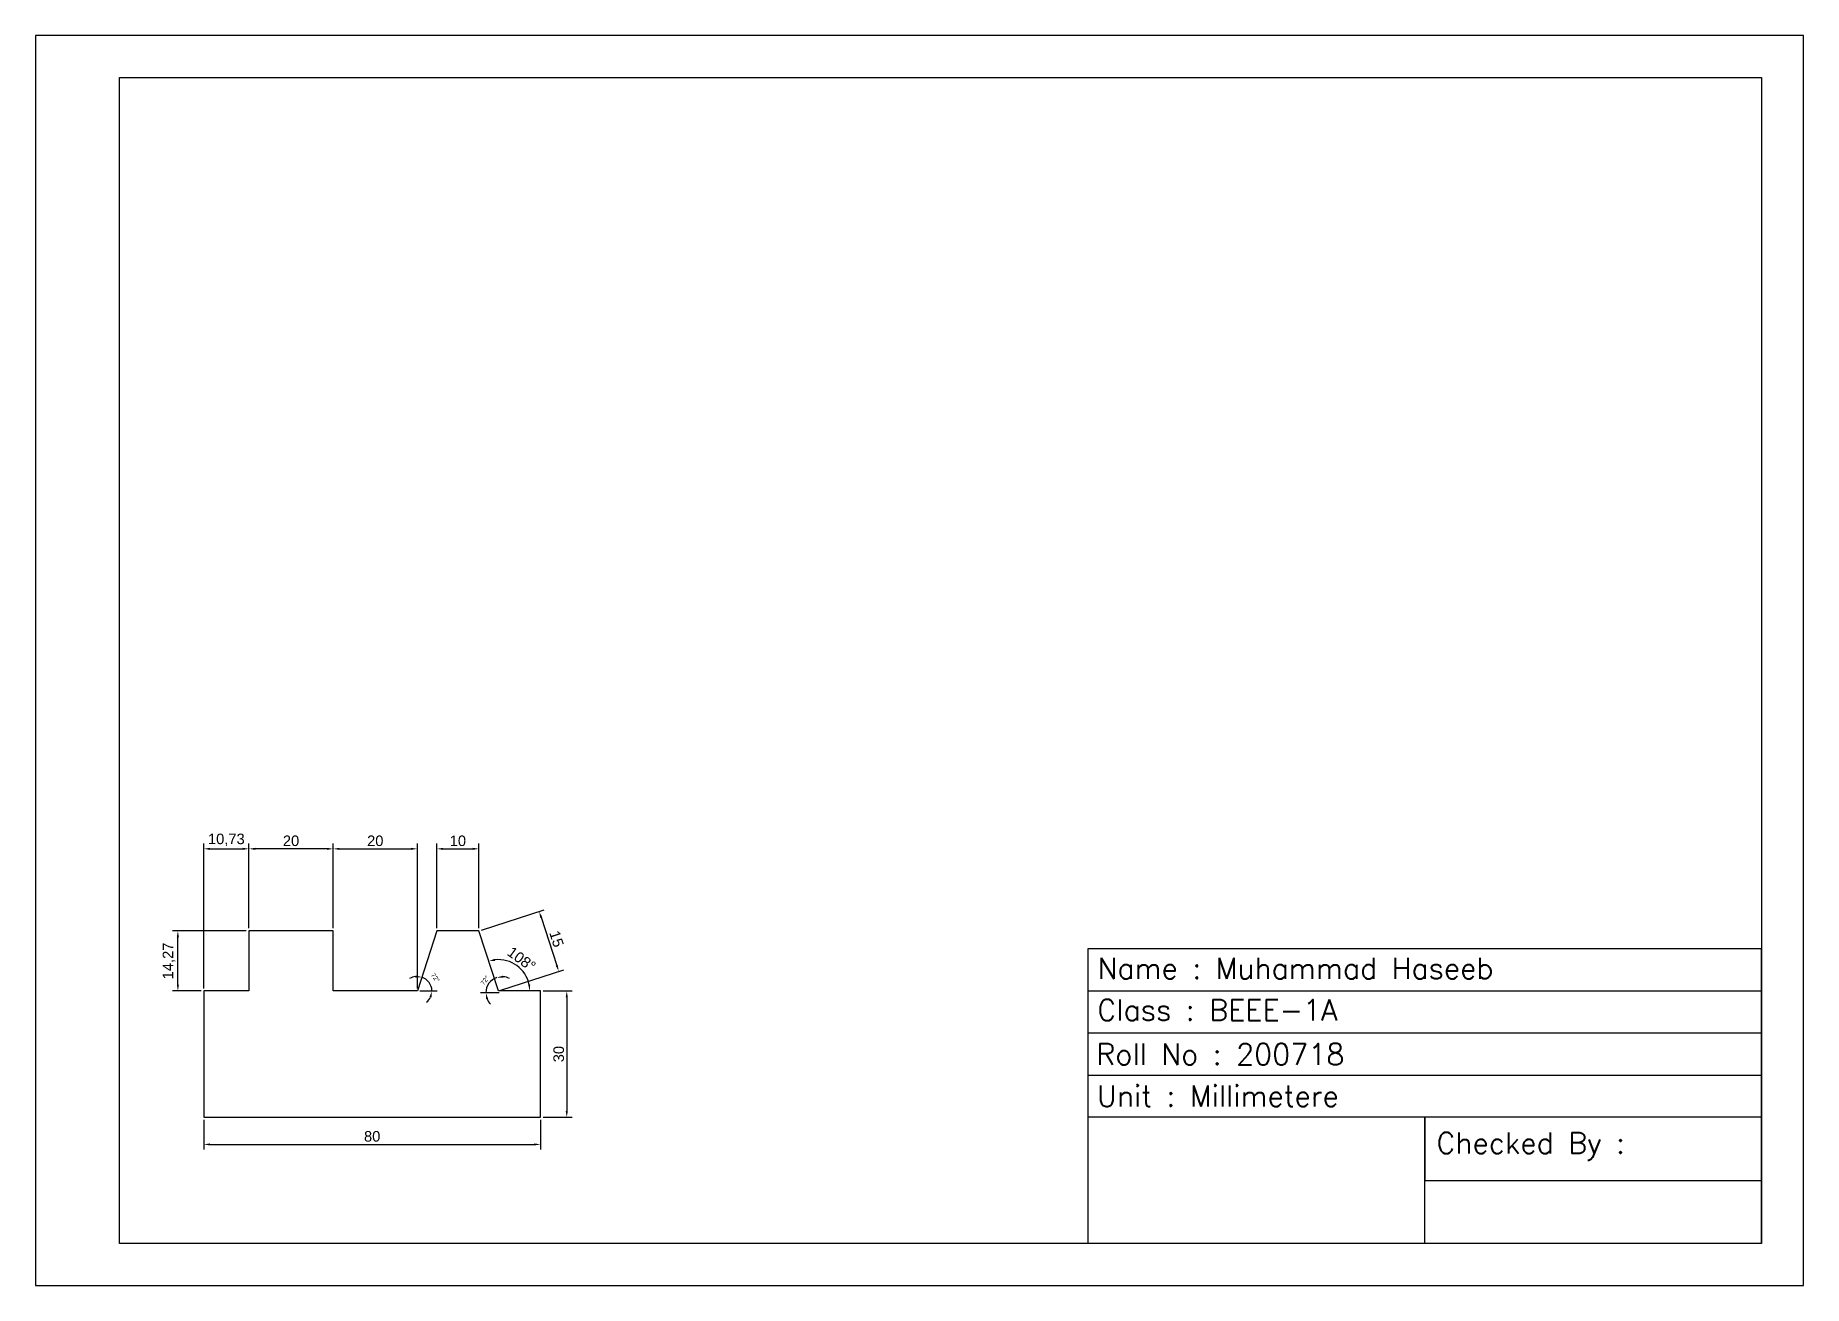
# Model space of a CAD drawing. Header units: millimetres. Extents: x 0 to 1275, y 0 to 1714.
# Drawn here: x 0 to 420, y 0 to 297 of the extents above; entities outside this region: 2.
import ezdxf

# ---------------------------------------------------------------- set-up
doc = ezdxf.new("R2010")
doc.units = ezdxf.units.MM
doc.styles.add('Simplex_100', font='simplex.shx', dxfattribs={"height": 100})
doc.styles.get("Standard").update_dxf_attribs({"font": 'arial.ttf'})
doc.dimstyles.new('Mech-2.5', dxfattribs={"dimtxt": 2.5, "dimasz": 1.5, "dimexe": 1.25, "dimexo": 0.625, "dimtad": 1, "dimtxsty": 'Standard', "dimcen": 2.5, "dimadec": 0, "dimazin": 0, "dimtfac": 1, "dimtmove": 0, "dimatfit": 3, "dimfxl": 1, "dimarcsym": 0})

# ---------------------------------------------------------------- blocks, each defined once
blk = doc.blocks.new('*D2')
at = {"color": 0, "lineweight": -2, "transparency": 16777216}
for p, q in [((120.63, 70), (127.47, 70)), ((126.22, 68.5), (126.22, 41.5)), ((120.63, 40), (127.47, 40))]:
    blk.add_line(p, q, dxfattribs=at)
at = {"color": 0, "transparency": 16777216}
for points in [[(125.97, 68.5), (126.47, 68.5), (126.22, 70)], [(125.97, 41.5), (126.47, 41.5), (126.22, 40)]]:
    blk.add_solid(points, dxfattribs=at)
at = {"layer": 'Defpoints', "color": 0, "transparency": 16777216}
for p in [(120, 70), (120, 40), (126.22, 40)]:
    blk.add_point(p, dxfattribs=at)
at = {"color": 0, "transparency": 16777216, "insert": (124.32, 55), "char_height": 2.5, "attachment_point": 5, "rotation": 90}
blk.add_mtext('30', dxfattribs=at)
blk = doc.blocks.new('*D3')
at = {"color": 0, "lineweight": -2, "transparency": 16777216}
for p, q in [((40, 39.38), (40, 32.3)), ((120, 39.38), (120, 32.3)), ((41.5, 33.55), (118.5, 33.55))]:
    blk.add_line(p, q, dxfattribs=at)
at = {"color": 0, "transparency": 16777216}
for points in [[(41.5, 33.8), (41.5, 33.3), (40, 33.55)], [(118.5, 33.8), (118.5, 33.3), (120, 33.55)]]:
    blk.add_solid(points, dxfattribs=at)
at = {"layer": 'Defpoints', "color": 0, "transparency": 16777216}
for p in [(40, 40), (120, 40), (120, 33.55)]:
    blk.add_point(p, dxfattribs=at)
at = {"color": 0, "transparency": 16777216, "insert": (80, 35.45), "char_height": 2.5, "attachment_point": 5}
blk.add_mtext('80', dxfattribs=at)
blk = doc.blocks.new('*D4')
at = {"color": 0, "lineweight": -2, "transparency": 16777216}
for p, q in [((50.1, 84.27), (32.6, 84.27)), ((33.85, 71.5), (33.85, 82.77)), ((39.37, 70), (32.6, 70))]:
    blk.add_line(p, q, dxfattribs=at)
at = {"color": 0, "transparency": 16777216}
for points in [[(33.6, 82.77), (34.1, 82.77), (33.85, 84.27)], [(33.6, 71.5), (34.1, 71.5), (33.85, 70)]]:
    blk.add_solid(points, dxfattribs=at)
at = {"layer": 'Defpoints', "color": 0, "transparency": 16777216}
for p in [(33.85, 84.27), (50.73, 84.27), (40, 70)]:
    blk.add_point(p, dxfattribs=at)
at = {"color": 0, "transparency": 16777216, "insert": (31.73, 77.13), "char_height": 2.5, "attachment_point": 5, "rotation": 90}
blk.add_mtext('14,27', dxfattribs=at)
blk = doc.blocks.new('*D5')
at = {"color": 0, "lineweight": -2, "transparency": 16777216}
for p, q in [((40, 70.62), (40, 105.01)), ((50.73, 84.89), (50.73, 105.01)), ((41.5, 103.76), (49.23, 103.76))]:
    blk.add_line(p, q, dxfattribs=at)
at = {"color": 0, "transparency": 16777216}
for points in [[(41.5, 104.01), (41.5, 103.51), (40, 103.76)], [(49.23, 104.01), (49.23, 103.51), (50.73, 103.76)]]:
    blk.add_solid(points, dxfattribs=at)
at = {"layer": 'Defpoints', "color": 0, "transparency": 16777216}
for p in [(50.73, 103.76), (50.73, 84.27), (40, 70)]:
    blk.add_point(p, dxfattribs=at)
at = {"color": 0, "transparency": 16777216, "insert": (45.36, 105.89), "char_height": 2.5, "attachment_point": 5}
blk.add_mtext('10,73', dxfattribs=at)
blk = doc.blocks.new('*D6')
at = {"color": 0, "lineweight": -2, "transparency": 16777216}
for p, q in [((50.73, 84.89), (50.73, 105.01)), ((70.73, 84.89), (70.73, 105.01)), ((69.23, 103.76), (52.23, 103.76))]:
    blk.add_line(p, q, dxfattribs=at)
at = {"color": 0, "transparency": 16777216}
for points in [[(52.23, 104.01), (52.23, 103.51), (50.73, 103.76)], [(69.23, 104.01), (69.23, 103.51), (70.73, 103.76)]]:
    blk.add_solid(points, dxfattribs=at)
at = {"layer": 'Defpoints', "color": 0, "transparency": 16777216}
for p in [(50.73, 103.76), (50.73, 84.27), (70.73, 84.27)]:
    blk.add_point(p, dxfattribs=at)
at = {"color": 0, "transparency": 16777216, "insert": (60.73, 105.66), "char_height": 2.5, "attachment_point": 5}
blk.add_mtext('20', dxfattribs=at)
blk = doc.blocks.new('*D7')
at = {"color": 0, "lineweight": -2, "transparency": 16777216}
for p, q in [((70.73, 84.89), (70.73, 105.01)), ((90.73, 70.62), (90.73, 105.01)), ((72.23, 103.76), (89.23, 103.76))]:
    blk.add_line(p, q, dxfattribs=at)
at = {"color": 0, "transparency": 16777216}
for points in [[(72.23, 104.01), (72.23, 103.51), (70.73, 103.76)], [(89.23, 104.01), (89.23, 103.51), (90.73, 103.76)]]:
    blk.add_solid(points, dxfattribs=at)
at = {"layer": 'Defpoints', "color": 0, "transparency": 16777216}
for p in [(90.73, 103.76), (70.73, 84.27), (90.73, 70)]:
    blk.add_point(p, dxfattribs=at)
at = {"color": 0, "transparency": 16777216, "insert": (80.73, 105.66), "char_height": 2.5, "attachment_point": 5}
blk.add_mtext('20', dxfattribs=at)
blk = doc.blocks.new('*D11')
at = {"color": 0, "lineweight": -2, "transparency": 16777216}
for p, q in [((105.96, 84.46), (120.85, 89.3)), ((120.13, 87.49), (123.84, 76.07)), ((110.59, 70.19), (125.49, 75.03))]:
    blk.add_line(p, q, dxfattribs=at)
at = {"color": 0, "transparency": 16777216}
for points in [[(120.37, 87.56), (119.89, 87.41), (119.67, 88.91)], [(124.08, 76.15), (123.6, 76), (124.3, 74.65)]]:
    blk.add_solid(points, dxfattribs=at)
at = {"layer": 'Defpoints', "color": 0, "transparency": 16777216}
for p in [(105.36, 84.27), (124.3, 74.65), (110, 70)]:
    blk.add_point(p, dxfattribs=at)
at = {"color": 0, "transparency": 16777216, "insert": (123.79, 82.37), "char_height": 2.5, "attachment_point": 5, "rotation": 288}
blk.add_mtext('15', dxfattribs=at)
blk = doc.blocks.new('*D12')
at = {"color": 0, "lineweight": -2, "transparency": 16777216}
for p, q in [((95.36, 84.89), (95.36, 105.01)), ((105.36, 84.89), (105.36, 105.01)), ((96.86, 103.76), (103.86, 103.76))]:
    blk.add_line(p, q, dxfattribs=at)
at = {"color": 0, "transparency": 16777216}
for points in [[(96.86, 104.01), (96.86, 103.51), (95.36, 103.76)], [(103.86, 104.01), (103.86, 103.51), (105.36, 103.76)]]:
    blk.add_solid(points, dxfattribs=at)
at = {"layer": 'Defpoints', "color": 0, "transparency": 16777216}
for p in [(105.36, 103.76), (95.36, 84.27), (105.36, 84.27)]:
    blk.add_point(p, dxfattribs=at)
at = {"color": 0, "transparency": 16777216, "insert": (100.36, 105.66), "char_height": 2.5, "attachment_point": 5}
blk.add_mtext('10', dxfattribs=at)
blk = doc.blocks.new('*D18')
at = {"color": 0, "lineweight": -2, "transparency": 16777216}
blk.add_arc((110, 70), 7.44, 11.5704, 96.4296, dxfattribs=at)
at = {"color": 0, "transparency": 16777216}
for points in [[(109.22, 77.15), (109.11, 77.64), (107.7, 77.08)], [(117.54, 71.52), (117.04, 71.47), (117.44, 70)]]:
    blk.add_solid(points, dxfattribs=at)
at = {"layer": 'Defpoints', "color": 0, "transparency": 16777216}
for p in [(105.36, 84.27), (116.02, 74.37), (110, 70), (110, 70), (120, 70)]:
    blk.add_point(p, dxfattribs=at)
at = {"color": 0, "transparency": 16777216, "insert": (115.49, 77.56), "char_height": 2.5, "attachment_point": 5, "rotation": 324}
blk.add_mtext('108°', dxfattribs=at)
blk = doc.blocks.new('*D21')
at = {"color": 0, "lineweight": -2, "transparency": 16777216}
blk.add_line((110.2, 69.57), (105.75, 69.57), dxfattribs=at)
for start, end in [(108, 180), (62.843, 85.4215), (202.5785, 225.157)]:
    blk.add_arc((110.83, 69.57), 3.83, start, end, dxfattribs=at)
at = {"color": 0, "transparency": 16777216}
for points in [[(111.16, 73.14), (111.1, 73.64), (109.64, 73.21)], [(107.04, 68.05), (107.54, 68.15), (107, 69.57)]]:
    blk.add_solid(points, dxfattribs=at)
at = {"layer": 'Defpoints', "color": 0, "transparency": 16777216}
for p in [(106.19, 83.84), (108.26, 72.42), (110.83, 69.57), (110.83, 69.57), (120.83, 69.57)]:
    blk.add_point(p, dxfattribs=at)
at = {"color": 0, "transparency": 16777216, "insert": (106.78, 72.51), "char_height": 2.5, "attachment_point": 5, "rotation": 54}
blk.add_mtext('{\\H0.44x;72°}', dxfattribs=at)
blk = doc.blocks.new('*D22')
at = {"color": 0, "lineweight": -2, "transparency": 16777216}
blk.add_line((91.35, 70), (95.43, 70), dxfattribs=at)
for start, end in [(97.0813, 122.1626), (0, 72), (309.8374, 334.9187)]:
    blk.add_arc((90.73, 70), 3.45, start, end, dxfattribs=at)
at = {"color": 0, "transparency": 16777216}
for points in [[(90.33, 73.68), (90.28, 73.18), (91.8, 73.29)], [(93.61, 68.59), (94.1, 68.48), (94.18, 70)]]:
    blk.add_solid(points, dxfattribs=at)
at = {"layer": 'Defpoints', "color": 0, "transparency": 16777216}
for p in [(95.36, 84.27), (93.88, 71.4), (70.73, 70), (90.73, 70), (90.73, 70)]:
    blk.add_point(p, dxfattribs=at)
at = {"color": 0, "transparency": 16777216, "insert": (95.02, 73.16), "char_height": 2.5, "attachment_point": 5, "rotation": 306.3057}
blk.add_mtext('{\\H0.44x;72°}   ', dxfattribs=at)

msp = doc.modelspace()

# ---------------------------------------------------------------- linework, layer by layer
for p, q in [((1275.15, 1713.874), (1275.15, 1713.874)), ((1275.15, 1713.874), (1275.15, 1713.874)), ((420, 297), (0, 297)), ((0, 297), (0, 0)), ((420, 0), (420, 297)), ((20, 10), (20, 287)), ((20, 287), (410, 287)), ((410, 287), (410, 10)), ((70.729, 84.27), (50.729, 84.27)), ((50.729, 84.27), (50.729, 70)), ((70.729, 70), (70.729, 84.27)), ((95.365, 84.266), (90.729, 70)), ((105.365, 84.266), (95.365, 84.266)), ((110, 70), (105.365, 84.266)), ((410, 80), (250, 80)), ((250, 80), (250, 10)), ((250, 80), (250, 70)), ((250, 80), (250, 70)), ((410, 10), (410, 80)), ((50.729, 70), (39.999, 70)), ((39.999, 70), (40, 40)), ((90.729, 70), (70.729, 70)), ((120, 70), (110, 70)), ((120, 40), (120, 70)), ((250, 70), (410, 70)), ((410, 70), (410, 60)), ((410, 60), (250, 60)), ((250, 60), (250, 50)), ((250, 50), (410, 50)), ((410, 50), (410, 40)), ((40, 40), (120, 40)), ((410, 40), (250, 40)), ((330, 10), (330, 40)), ((330, 40), (330, 25)), ((330, 25), (410, 25)), ((410, 10), (20, 10)), ((410, 10), (330, 10)), ((0, 0), (420, 0))]:
    msp.add_line(p, q)

# ---------------------------------------------------------------- texts
at = {"char_height": 5, "attachment_point": 1, "style": 'Simplex_100'}
for s, width, heights, insert in [('Name : Muhammad Haseeb', 135.39214, [30], (252.267, 77.874)), ('Class : BEEE-1A', 160, [0], (252.236, 67.982)), ('Roll No : 200718', 160, [0], (252.001, 57.481)), ('Unit : Millimetere', 160, [0], (252.157, 47.564)), ('Checked By :', 80, [0], (332.778, 36.36))]:
    msp.add_mtext_dynamic_manual_height_columns(s, width=width, gutter_width=500, heights=heights, dxfattribs=dict(at, insert=insert))

# ---------------------------------------------------------------- dimensions: what is measured, and where the dimension line sits
at = {"color": 1}
for base, p1, p2, picture, middle in [((50.729, 103.763), (39.999, 70), (50.729, 84.27), '*D5', (45.364, 105.89)), ((50.729, 103.763), (70.729, 84.27), (50.729, 84.27), '*D6', (60.729, 105.664)), ((90.729, 103.763), (70.729, 84.27), (90.729, 70), '*D7', (80.729, 105.664)), ((120, 33.545), (40, 40), (120, 40), '*D3', (80, 35.447))]:
    dim = msp.add_linear_dim(base=base, p1=p1, p2=p2, dimstyle='Mech-2.5', dxfattribs=at)
    dim.commit()
    dim.dimension.update_dxf_attribs({"geometry": picture, "text_midpoint": middle})
for p1, p2, distance, picture, middle in [((95.365, 84.266), (105.365, 84.266), 19.497, '*D12', (100.365, 105.664)), ((105.365, 84.266), (110, 70), 15.037, '*D11', (123.792, 82.367))]:
    dim = msp.add_aligned_dim(p1=p1, p2=p2, distance=distance, dimstyle='Mech-2.5', dxfattribs=at)
    dim.commit()
    dim.dimension.update_dxf_attribs({"geometry": picture, "text_midpoint": middle})
for base, p1, p2, picture, middle in [((33.854, 84.27), (39.999, 70), (50.729, 84.27), '*D4', (31.727, 77.135)), ((126.22, 40), (120, 70), (120, 40), '*D2', (124.318, 55))]:
    dim = msp.add_linear_dim(base=base, p1=p1, p2=p2, angle=90, dimstyle='Mech-2.5', dxfattribs=at)
    dim.commit()
    dim.dimension.update_dxf_attribs({"geometry": picture, "text_midpoint": middle})
dim = msp.add_angular_dim_2l(base=(93.885, 71.405), line1=((90.729, 70), (70.729, 70)), line2=((95.365, 84.266), (90.729, 70)), text='{\\H0.44x;72°}   ', dimstyle='Mech-2.5', dxfattribs=at)
dim.commit()
dim.dimension.update_dxf_attribs({"geometry": '*D22', "text_midpoint": (93.513, 72.045), "dimtype": 162})
dim = msp.add_angular_dim_2l(base=(116.02, 74.373), line1=((120, 70), (110, 70)), line2=((110, 70), (105.365, 84.266)), dimstyle='Mech-2.5', dxfattribs=at)
dim.commit()
dim.dimension.update_dxf_attribs({"geometry": '*D18', "text_midpoint": (115.491, 77.558)})
dim = msp.add_angular_dim_2l(base=(108.264, 72.417), line1=((120.827, 69.57), (110.827, 69.57)), line2=((110.827, 69.57), (106.192, 83.836)), text='{\\H0.44x;<>}', dimstyle='Mech-2.5', dxfattribs=at)
dim.commit()
dim.dimension.update_dxf_attribs({"geometry": '*D21', "text_midpoint": (106.776, 72.514)})

doc.saveas('drawing.dxf')
